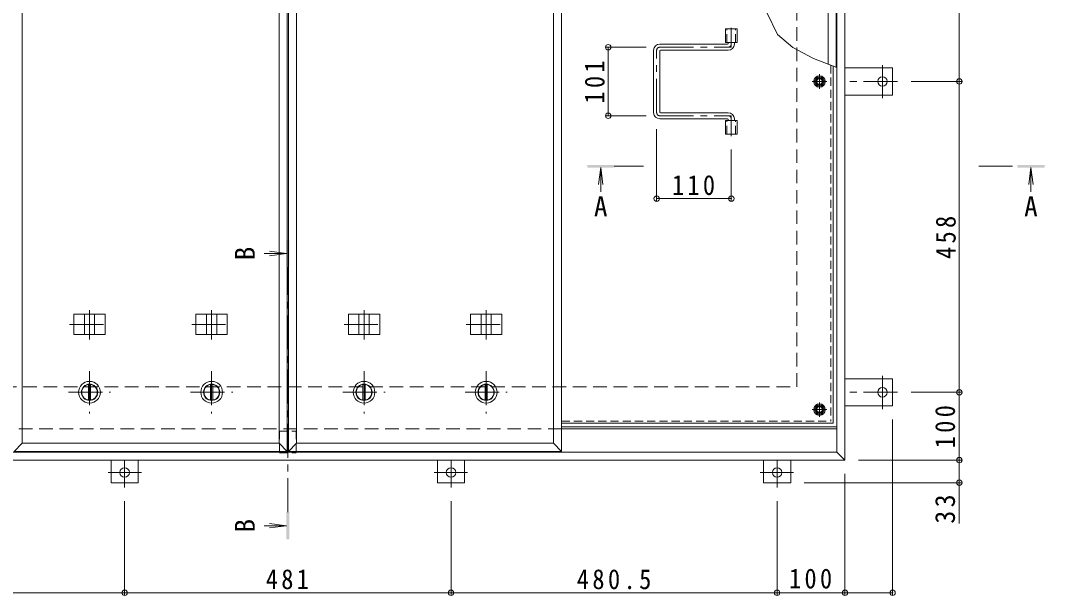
# Model space of a CAD drawing. Units: millimetres at full size, sheet at 1:10. Extents: x -2654 to 2738, y -1962 to 1769.
# Drawn here: x -1855 to -346, y -277 to 571 of the extents above; entities that cross this region are included whole.
import ezdxf
from ezdxf.enums import TextEntityAlignment as Align

# ---------------------------------------------------------------- set-up
doc = ezdxf.new("R2010")
doc.units = ezdxf.units.MM
doc.header["$LTSCALE"] = 10
doc.header["$PDMODE"] = 32
doc.header["$PDSIZE"] = 8
for name, pattern in [('CHAIN1', [8, 5, -1, 1, -1]), ('DASHED1', [1.8, 1.2, -0.6]), ('DASHED2', [3, 2, -1])]:
    doc.linetypes.add(name, pattern=pattern)
for name, color, linetype, lineweight in [('0-1_躯体', 2, 'DASHED2', 9), ('0-2_仕上', 4, 'Continuous', 9), ('0-3_建具', 4, 'Continuous', 9), ('0-5_寸法', 7, 'Continuous', 9), ('0-6_ハッチ', 6, 'Continuous', 9), ('0-7_021', 5, 'Continuous', 5), ('0-A_061', 3, 'CHAIN1', 9), ('0-B_062', 2, 'Continuous', 9), ('0-C_084', 2, 'Continuous', 9), ('0-E_090', 3, 'Continuous', 9), ('0-F_092', 7, 'Continuous', 9)]:
    doc.layers.add(name, color=color, linetype=linetype, lineweight=lineweight)
doc.styles.add('ＭＳ ゴシック', font='')
doc.styles.get('ＭＳ ゴシック').set_extended_font_data('MS Gothic')

msp = doc.modelspace()

# ---------------------------------------------------------------- linework, layer by layer
at = {"layer": '0-1_躯体'}
for p, q in [((-711.35, 30.92), (-711.35, 930.92)), ((-2211.35, 30.92), (-711.35, 30.92)), ((-1057.85, -31.08), (-2270.35, -31.08))]:
    msp.add_line(p, q, dxfattribs=at)
at = {"layer": '0-1_躯体', "linetype": 'Continuous'}
msp.add_line((-652.35, -31.08), (-1057.85, -31.08), dxfattribs=at)
at = {"layer": '0-2_仕上'}
for p, q in [((-1852.85, -52.08), (-1852.85, 1013.92)), ((-1474.35, -52.08), (-1474.35, 1013.92)), ((-1462.35, -64.08), (-1462.35, 1025.92)), ((-1460.35, -64.08), (-1460.35, 1025.92)), ((-1448.35, -52.08), (-1448.35, 1013.92)), ((-1069.85, -52.08), (-1069.85, 1013.92)), ((-1057.85, -64.08), (-1057.85, 1025.92)), ((-665.35, 506.34), (-665.35, 1013.92)), ((-653.35, 501.69), (-653.35, 1025.92)), ((-1000.24, 354.04), (-1003.5, 329.26)), ((-1000.24, 354.04), (-1000.24, 318.44)), ((-1000.24, 354.04), (-996.98, 329.26)), ((-366.29, 354.04), (-369.55, 329.26)), ((-366.29, 354.04), (-363.02, 329.26)), ((-366.29, 354.04), (-366.29, 318.44)), ((-1463.35, 227.46), (-1496.12, 227.46)), ((-1463.35, 227.46), (-1488.13, 230.73)), ((-1463.35, 227.46), (-1488.13, 224.2)), ((-1463.35, -173.71), (-1496.12, -173.71)), ((-1463.35, -173.71), (-1488.13, -170.45)), ((-1463.35, -173.71), (-1488.13, -176.97))]:
    msp.add_line(p, q, dxfattribs=at)
at = {"layer": '0-2_仕上', "color": 3}
for p, q in [((-816.5, 538.42), (-816.5, 558.42)), ((-816.5, 558.42), (-799.2, 558.42)), ((-799.2, 538.42), (-799.2, 558.42)), ((-816.5, 538.42), (-799.2, 538.42)), ((-816.5, 403.42), (-816.5, 423.42)), ((-816.5, 423.42), (-799.2, 423.42)), ((-799.2, 403.42), (-799.2, 423.42)), ((-816.5, 403.42), (-799.2, 403.42))]:
    msp.add_line(p, q, dxfattribs=at)
at = {"layer": '0-2_仕上', "color": 3, "linetype": 'DASHED1'}
for p, q in [((-814.2, 538.42), (-814.2, 558.42)), ((-801.5, 538.42), (-801.5, 558.42)), ((-814.2, 403.42), (-814.2, 423.42)), ((-801.5, 403.42), (-801.5, 423.42))]:
    msp.add_line(p, q, dxfattribs=at)
at = {"layer": '0-2_仕上', "linetype": 'CHAIN1'}
for p, q in [((-937.24, 356.04), (-980.24, 356.04)), ((-443.28, 356.04), (-386.29, 356.04)), ((-1461.35, -153.71), (-1461.35, 207.46))]:
    msp.add_line(p, q, dxfattribs=at)
at = {"layer": '0-2_仕上'}
for points in [[(-1852.85, -52.08), (-1864.85, -64.08), (-1462.35, -64.08)], [(-1852.85, -52.08), (-1474.35, -52.08), (-1462.35, -64.08)], [(-1448.35, -52.08), (-1460.35, -64.08), (-1057.85, -64.08)], [(-1448.35, -52.08), (-1069.85, -52.08), (-1057.85, -64.08)]]:
    msp.add_lwpolyline(points, dxfattribs=at)
for points in [[(-1020.24, 354.04), (-1020.24, 358.04), (-980.24, 354.04), (-980.24, 358.04)], [(-386.29, 354.04), (-386.29, 358.04), (-346.29, 354.04), (-346.29, 358.04)], [(-1459.35, 247.46), (-1463.35, 247.46), (-1459.35, 207.46), (-1463.35, 207.46)], [(-1463.35, -193.71), (-1459.35, -193.71), (-1463.35, -153.71), (-1459.35, -153.71)]]:
    msp.add_solid(points, dxfattribs=at)
at = {"layer": '0-3_建具', "color": 2}
for p, q in [((-652.35, -65.08), (-652.35, 1026.92)), ((-640.35, -77.08), (-640.35, 1038.92)), ((-652.35, -31.08), (-1057.85, -31.08)), ((-652.35, -65.08), (-2270.35, -65.08)), ((-640.35, -77.08), (-652.35, -65.08)), ((-640.35, -77.08), (-2282.35, -77.08))]:
    msp.add_line(p, q, dxfattribs=at)
at = {"layer": '0-3_建具'}
for p, q in [((-1776.69, 137.92), (-1730.51, 137.92)), ((-1776.69, 107.92), (-1776.69, 137.92)), ((-1761.1, 107.92), (-1761.1, 137.92)), ((-1746.1, 107.92), (-1746.1, 137.92)), ((-1730.51, 107.92), (-1730.51, 137.92)), ((-1596.69, 137.92), (-1550.51, 137.92)), ((-1596.69, 107.92), (-1596.69, 137.92)), ((-1581.1, 107.92), (-1581.1, 137.92)), ((-1566.1, 107.92), (-1566.1, 137.92)), ((-1550.51, 107.92), (-1550.51, 137.92)), ((-1372.19, 137.92), (-1326.01, 137.92)), ((-1372.19, 107.92), (-1372.19, 137.92)), ((-1356.6, 107.92), (-1356.6, 137.92)), ((-1341.6, 107.92), (-1341.6, 137.92)), ((-1326.01, 107.92), (-1326.01, 137.92)), ((-1192.19, 137.92), (-1146.01, 137.92)), ((-1192.19, 107.92), (-1192.19, 137.92)), ((-1176.6, 107.92), (-1176.6, 137.92)), ((-1161.6, 107.92), (-1161.6, 137.92)), ((-1146.01, 107.92), (-1146.01, 137.92)), ((-1776.69, 107.92), (-1730.51, 107.92)), ((-1596.69, 107.92), (-1550.51, 107.92)), ((-1372.19, 107.92), (-1326.01, 107.92)), ((-1192.19, 107.92), (-1146.01, 107.92))]:
    msp.add_line(p, q, dxfattribs=at)
at = {"layer": '0-3_建具', "linetype": 'CHAIN1'}
for p, q in [((-1753.6, 100.81), (-1753.6, 144.04)), ((-1573.6, 100.81), (-1573.6, 144.04)), ((-1349.1, 100.81), (-1349.1, 144.04)), ((-1169.1, 100.81), (-1169.1, 144.04)), ((-1783.01, 122.92), (-1724.19, 122.92)), ((-1603.01, 122.92), (-1544.19, 122.92)), ((-1378.51, 122.92), (-1319.69, 122.92)), ((-1198.51, 122.92), (-1139.69, 122.92))]:
    msp.add_line(p, q, dxfattribs=at)
at = {"layer": '0-5_寸法'}
msp.add_line((-471.83, -110.28), (-471.83, -170.62), dxfattribs=at)
for points in [[(-717.12, 531.1), (-739.69, 550.34), (-755.05, 581.79)], [(-652.35, 501.31), (-686.89, 514.68), (-717.12, 531.1)]]:
    msp.add_lwpolyline(points, dxfattribs=at)
at = {"layer": '0-5_寸法', "linetype": 'DASHED1'}
for points in [[(-1473.65, -34.28), (-1449.05, -34.28), (-1449.05, -66.28)], [(-1473.65, -34.28), (-1473.65, -66.28), (-1449.05, -66.28)]]:
    msp.add_lwpolyline(points, dxfattribs=at)
at = {"layer": '0-6_ハッチ', "linetype": 'CHAIN1'}
for p, q in [((-807.85, 559.8), (-807.85, 531.42)), ((-913.34, 531.42), (-807.85, 531.42)), ((-917.85, 434.93), (-917.85, 526.91)), ((-913.34, 430.42), (-807.85, 430.42)), ((-807.85, 400.54), (-807.85, 430.42))]:
    msp.add_line(p, q, dxfattribs=at)
at = {"layer": '0-6_ハッチ'}
for p, q in [((-813.35, 535.92), (-913.35, 535.92)), ((-812.35, 536.92), (-812.35, 538.42)), ((-803.35, 535.92), (-803.35, 538.42)), ((-922.35, 434.92), (-922.35, 526.92)), ((-913.35, 435.92), (-913.35, 525.92)), ((-912.35, 526.92), (-812.35, 526.92)), ((-813.35, 425.92), (-913.35, 425.92)), ((-912.35, 434.92), (-812.35, 434.92)), ((-812.35, 424.92), (-812.35, 423.42)), ((-803.35, 425.92), (-803.35, 423.42)), ((-1057.85, -28.08), (-652.35, -28.08)), ((-1057.85, -31.08), (-652.35, -31.08))]:
    msp.add_line(p, q, dxfattribs=at)
for centre, radius, start, end in [((-913.35, 526.92), 9, 90, 180), ((-813.35, 536.92), 1, 270, 0), ((-812.35, 535.92), 9, 270, 0), ((-912.35, 525.92), 1, 90, 180), ((-913.35, 434.92), 9, 180, 270), ((-912.35, 435.92), 1, 180, 270), ((-813.35, 424.92), 1, 0, 90), ((-812.35, 425.92), 9, 0, 90)]:
    msp.add_arc(centre, radius, start, end, dxfattribs=at)
at = {"layer": '0-6_ハッチ', "linetype": 'CHAIN1'}
for centre, radius, start, end in [((-913.34, 526.91), 4.51, 90, 180), ((-812.35, 535.92), 4.5, 270.29569, 0), ((-913.34, 434.93), 4.51, 180, 270), ((-812.35, 425.92), 4.5, 0, 89.70431)]:
    msp.add_arc(centre, radius, start, end, dxfattribs=at)
at = {"layer": '0-7_021'}
for centre, radius in [((-677.85, 480.92), 5), ((-677.85, 480.92), 4.19), ((-677.85, -2.58), 5), ((-677.85, -2.58), 4.19)]:
    msp.add_circle(centre, radius, dxfattribs=at)
at = {"layer": '0-A_061', "linetype": 'DASHED1'}
for p in [(-661.05, 504.68), (-1057.85, -19.38)]:
    msp.add_line(p, (-661.05, -19.38), dxfattribs=at)
at = {"layer": '0-A_061', "linetype": 'Continuous'}
for q in [(-657.85, 503.44), (-1057.85, -22.58)]:
    msp.add_line((-657.85, -22.58), q, dxfattribs=at)
at = {"layer": '0-A_061'}
for p, q in [((-677.85, 470.24), (-677.85, 491.6)), ((-667.17, 480.92), (-688.53, 480.92)), ((-677.85, -13.26), (-677.85, 8.1)), ((-667.17, -2.58), (-688.53, -2.58))]:
    msp.add_line(p, q, dxfattribs=at)
at = {"layer": '0-B_062'}
for p, q in [((-685.35, 480.92), (-681.6, 487.42)), ((-681.6, 487.42), (-674.1, 487.42)), ((-670.35, 480.92), (-674.1, 487.42)), ((-670.35, 480.92), (-674.1, 474.42)), ((-685.35, -2.58), (-681.6, 3.92)), ((-681.6, 3.92), (-674.1, 3.92)), ((-670.35, -2.58), (-674.1, 3.92)), ((-670.35, -2.58), (-674.1, -9.08))]:
    msp.add_line(p, q, dxfattribs=at)
for points in [[(-685.35, 480.92), (-681.6, 474.42), (-674.1, 474.42)], [(-685.35, -2.58), (-681.6, -9.08), (-674.1, -9.08)]]:
    msp.add_lwpolyline(points, dxfattribs=at)
for centre, radius in [((-677.85, 480.92), 8.5), ((-677.85, 480.92), 6.5), ((-677.85, -2.58), 8.5), ((-677.85, -2.58), 6.5)]:
    msp.add_circle(centre, radius, dxfattribs=at)
at = {"layer": '0-C_084', "linetype": 'CHAIN1'}
for p, q in [((-1753.6, 53.92), (-1753.6, -8.08)), ((-1573.6, 53.92), (-1573.6, -8.08)), ((-1349.1, 53.92), (-1349.1, -8.08)), ((-1169.1, 53.92), (-1169.1, -8.08)), ((-1784.6, 22.92), (-1722.6, 22.92)), ((-1604.6, 22.92), (-1542.6, 22.92)), ((-1380.1, 22.92), (-1318.1, 22.92)), ((-1200.1, 22.92), (-1138.1, 22.92))]:
    msp.add_line(p, q, dxfattribs=at)
at = {"layer": '0-C_084'}
for p, q in [((-1755.1, 11.52), (-1755.1, 34.33)), ((-1752.1, 11.52), (-1752.1, 34.33)), ((-1575.1, 11.52), (-1575.1, 34.33)), ((-1572.1, 11.52), (-1572.1, 34.33)), ((-1350.6, 11.52), (-1350.6, 34.33)), ((-1347.6, 11.52), (-1347.6, 34.33)), ((-1170.6, 11.52), (-1170.6, 34.33)), ((-1167.6, 11.52), (-1167.6, 34.33))]:
    msp.add_line(p, q, dxfattribs=at)
for centre, radius in [((-1753.6, 22.92), 16), ((-1753.6, 22.92), 12), ((-1753.6, 22.92), 11.5), ((-1573.6, 22.92), 16), ((-1573.6, 22.92), 12), ((-1573.6, 22.92), 11.5), ((-1349.1, 22.92), 16), ((-1349.1, 22.92), 12), ((-1349.1, 22.92), 11.5), ((-1169.1, 22.92), 16), ((-1169.1, 22.92), 12), ((-1169.1, 22.92), 11.5)]:
    msp.add_circle(centre, radius, dxfattribs=at)
at = {"layer": '0-E_090'}
for p, q in [((-640.35, 500.92), (-570.15, 500.92)), ((-570.15, 460.92), (-570.15, 500.92)), ((-640.35, 460.92), (-570.15, 460.92)), ((-640.35, 42.92), (-570.15, 42.92)), ((-570.15, 2.92), (-570.15, 42.92)), ((-640.35, 2.92), (-570.15, 2.92)), ((-1721.85, -77.08), (-1721.85, -110.28)), ((-1681.85, -77.08), (-1681.85, -110.28)), ((-1240.85, -77.08), (-1240.85, -110.28)), ((-1200.85, -77.08), (-1200.85, -110.28)), ((-760.35, -77.08), (-760.35, -110.28)), ((-720.35, -77.08), (-720.35, -110.28)), ((-1681.85, -110.28), (-1721.85, -110.28)), ((-1240.85, -110.28), (-1200.85, -110.28)), ((-760.35, -110.28), (-720.35, -110.28))]:
    msp.add_line(p, q, dxfattribs=at)
at = {"layer": '0-E_090', "linetype": 'CHAIN1'}
for p, q in [((-585.15, 456.08), (-585.15, 504.97)), ((-562.99, 480.92), (-640.35, 480.92)), ((-585.15, -1.92), (-585.15, 46.97)), ((-562.99, 22.92), (-640.35, 22.92)), ((-1701.85, -117.43), (-1701.85, -77.28)), ((-1220.85, -117.43), (-1220.85, -77.28)), ((-740.35, -117.43), (-740.35, -77.28)), ((-1677.01, -95.28), (-1725.89, -95.28)), ((-1245.69, -95.28), (-1196.8, -95.28)), ((-765.19, -95.28), (-716.3, -95.28))]:
    msp.add_line(p, q, dxfattribs=at)
at = {"layer": '0-E_090'}
for centre in [(-585.15, 480.92), (-585.15, 22.92), (-1701.85, -95.28), (-1220.85, -95.28), (-740.35, -95.28)]:
    msp.add_circle(centre, 7, dxfattribs=at)
at = {"layer": '0-F_092'}
for p, q in [((-471.83, 480.92), (-471.83, 938.92)), ((-992.29, 531.42), (-933.34, 531.42)), ((-989.29, 430.42), (-989.29, 531.42)), ((-468.83, 480.92), (-542.99, 480.92)), ((-471.83, 22.92), (-471.83, 480.92)), ((-992.29, 430.42), (-933.34, 430.42)), ((-917.85, 305.27), (-917.85, 410.42)), ((-807.85, 305.27), (-807.85, 380.54)), ((-807.85, 308.27), (-917.85, 308.27)), ((-468.83, 22.92), (-542.99, 22.92)), ((-471.83, 22.92), (-471.83, -77.08)), ((-570.15, -275.53), (-570.15, -17.08)), ((-468.83, -77.08), (-620.35, -77.08)), ((-471.83, -77.08), (-471.83, -110.28)), ((-640.35, -275.53), (-640.35, -97.08)), ((-468.83, -110.28), (-700.35, -110.28)), ((-1701.85, -275.53), (-1701.85, -137.43)), ((-1220.85, -275.53), (-1220.85, -137.43)), ((-740.35, -275.53), (-740.35, -137.43)), ((-2182.35, -272.53), (-1701.85, -272.53)), ((-1701.85, -272.53), (-1220.85, -272.53)), ((-1220.85, -272.53), (-740.35, -272.53)), ((-740.35, -272.53), (-640.35, -272.53)), ((-640.35, -272.53), (-570.15, -272.53))]:
    msp.add_line(p, q, dxfattribs=at)
for p in [(-989.29, 531.42), (-471.83, 480.92), (-989.29, 430.42), (-917.85, 308.27), (-807.85, 308.27), (-471.83, 22.92), (-471.83, -77.08), (-471.83, -110.28), (-1701.85, -272.53), (-1220.85, -272.53), (-740.35, -272.53), (-640.35, -272.53), (-570.15, -272.53)]:
    msp.add_point(p, dxfattribs=at)

# ---------------------------------------------------------------- texts
at = {"layer": '0-5_寸法', "color": 2, "style": 'ＭＳ ゴシック'}
for p in [(-1010.24, 273.34), (-376.29, 273.34)]:
    msp.add_text('A', height=29.33, dxfattribs=at).set_placement(p, align=Align.BOTTOM_LEFT)
for p in [(-1501.21, 217.46), (-1501.21, -183.71)]:
    msp.add_text('B', height=29.33, rotation=90, dxfattribs=at).set_placement(p, align=Align.BOTTOM_LEFT)
at = {"layer": '0-F_092', "color": 2, "char_height": 29.33, "attachment_point": 7, "rotation": 90, "style": 'ＭＳ ゴシック'}
for s, insert in [('\\T1.27;\\W0.9;101', (-994.29, 448.42)), ('\\T1.27;\\W0.9;458', (-476.83, 219.42)), ('\\T1.27;\\W0.9;100', (-477.83, -59.58)), ('\\T1.27;\\W0.95;33', (-477.83, -170.62))]:
    msp.add_mtext(s, dxfattribs=dict(at, insert=insert))
at = {"layer": '0-F_092', "color": 2, "char_height": 29.33, "attachment_point": 7, "style": 'ＭＳ ゴシック'}
for s, insert in [('\\T1.27;\\W0.9;110', (-895.35, 313.27)), ('\\T1.27;\\W0.9;481', (-1493.85, -267.53)), ('\\T1.28;\\W0.9;480.5', (-1035.6, -267.53)), ('\\T1.27;\\W0.9;100', (-722.85, -266.53))]:
    msp.add_mtext(s, dxfattribs=dict(at, insert=insert))

doc.saveas('drawing.dxf')
